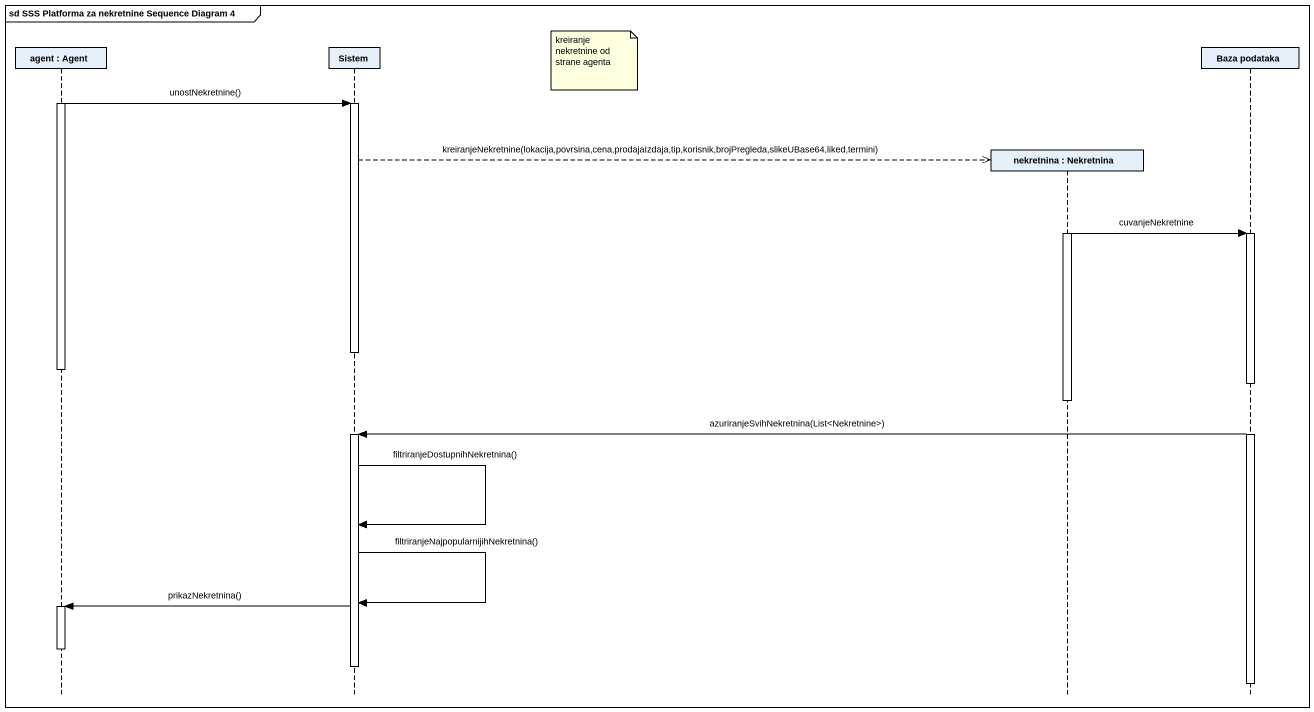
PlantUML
@startuml
mainframe sd SSS Platforma za nekretnine Sequence Diagram 4
hide footbox
participant "agent : Agent" as agent_
participant Sistem
participant "nekretnina : Nekretnina" as nekretnina
participant "Baza podataka" as Baza_podataka

note right of Sistem : kreiranje nekretnine od strane agenta
activate agent_
agent_ -> Sistem : unostNekretnine()
activate Sistem
Sistem -->> nekretnina ** : kreiranjeNekretnine(lokacija,povrsina,cena,prodajaIzdaja,tip,korisnik,brojPregleda,slikeUBase64,liked,termini)
activate nekretnina
nekretnina -> Baza_podataka : cuvanjeNekretnine
activate Baza_podataka
deactivate Sistem
deactivate agent_
deactivate nekretnina
Baza_podataka -> Sistem : azuriranjeSvihNekretnina(List<Nekretnine>)
activate Sistem
Sistem -> Sistem : filtriranjeDostupnihNekretnina()
Sistem -> Sistem : filtriranjeNajpopularnijihNekretnina()
Sistem -> agent_ : prikazNekretnina()
activate agent_
deactivate agent_
deactivate Sistem
deactivate Baza_podataka
@enduml
